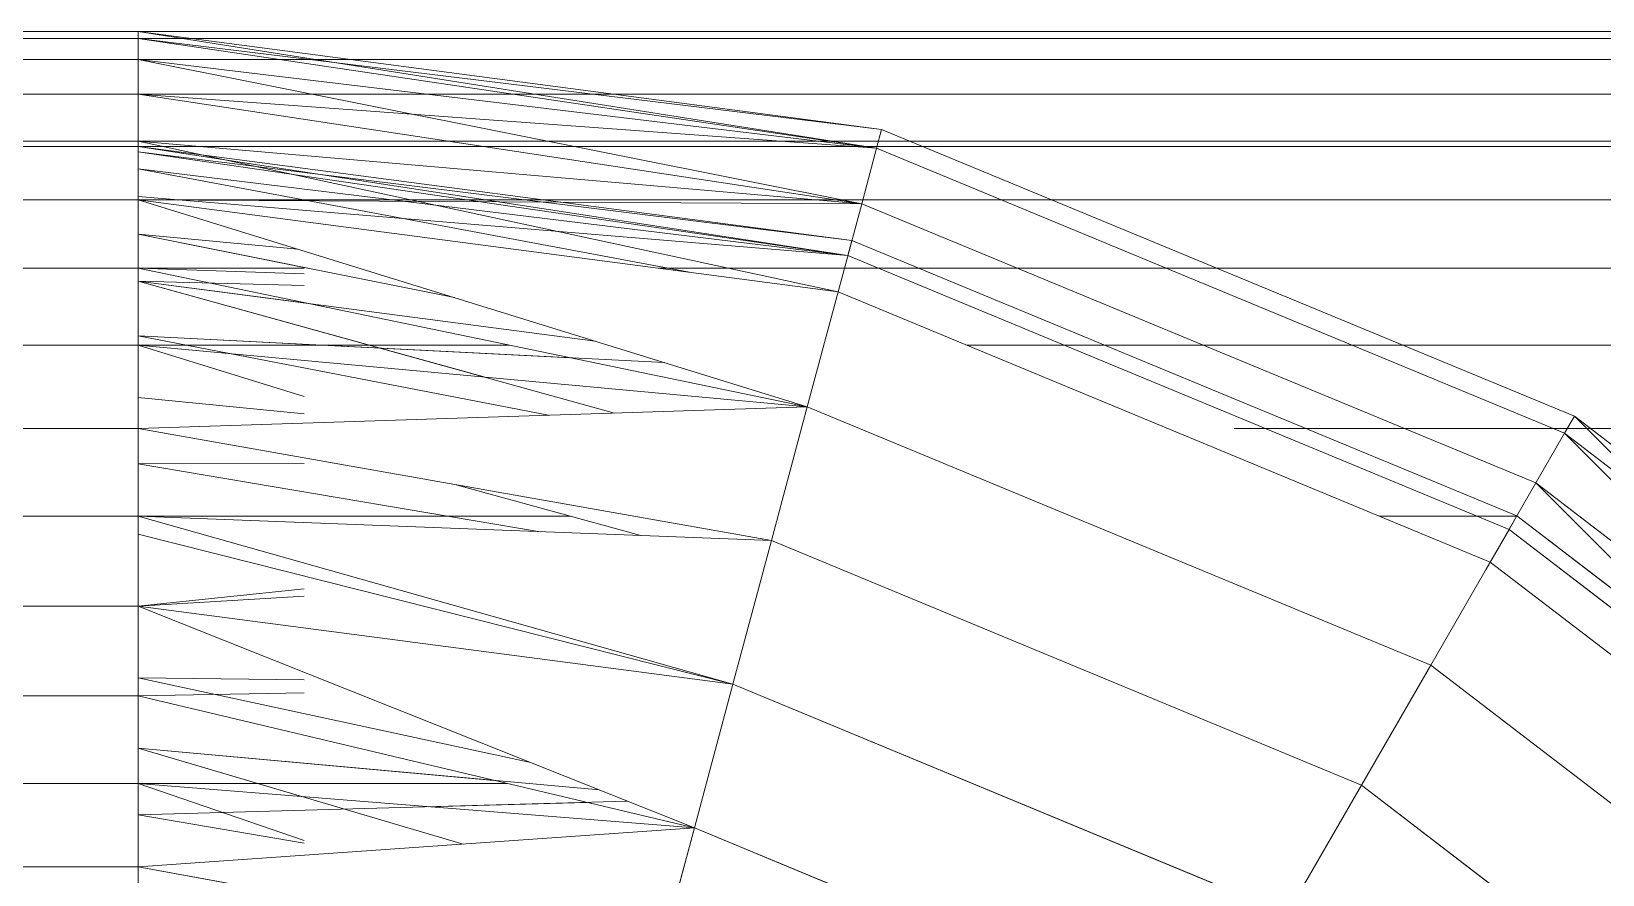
# Model space of a CAD drawing. Header units: centimetres. Extents: x -13689 to 3489, y -437 to 1921.
# Drawn here: x -2972.127 to -2970.759, y 190.566 to 191.3 of the extents above; entities that cross this region are included whole.
import ezdxf

# ---------------------------------------------------------------- set-up
doc = ezdxf.new("R2010")
doc.units = ezdxf.units.CM
doc.layers.add('M-EQPM', color=7, linetype='Continuous', lineweight=9)

# ---------------------------------------------------------------- blocks, each defined once
blk = doc.blocks.new('EQ-05-007 - EQ-05-007_dwg_Agrupar_308-1548997-Sección 3-2')
at = {"layer": 'M-EQPM', "color": 136, "true_color": 0x007f7f}
for p, q in [((-2104.9105, 191.3), (-2120.9105, 191.3)), ((-2104.9105, 191.2938), (-2120.9105, 191.2938)), ((-2104.2634, 191.2148), (-2104.9105, 191.3)), ((-2104.2679, 191.1984), (-2104.9105, 191.3)), ((-2104.9105, 191.3), (-2104.9105, 191.2938)), ((-2104.2679, 191.1984), (-2104.9105, 191.2938)), ((-2104.9105, 191.2755), (-2104.9105, 191.2938)), ((-2104.2634, 191.2148), (-2104.9105, 191.2938)), ((-2104.9105, 191.2938), (-2104.2679, 191.1984)), ((-2104.9105, 191.2755), (-2120.9105, 191.2755)), ((-2104.9105, 191.2455), (-2104.9105, 191.2755)), ((-2104.2679, 191.1984), (-2104.9105, 191.2755)), ((-2104.2679, 191.1984), (-2104.9105, 191.2755)), ((-2104.9105, 191.2755), (-2104.2808, 191.1501)), ((-2104.9105, 191.2455), (-2120.9105, 191.2455)), ((-2104.9105, 191.2045), (-2104.9105, 191.2455)), ((-2104.2808, 191.1501), (-2104.9105, 191.2455)), ((-2104.9105, 191.2455), (-2104.2679, 191.1984)), ((-2104.2808, 191.1501), (-2104.9105, 191.2455)), ((-2104.2679, 191.1984), (-2104.2634, 191.2148)), ((-2104.2634, 191.2148), (-2104.2679, 191.1984)), ((-2104.2634, 191.2148), (-2103.6605, 190.9651)), ((-2104.9105, 191.2045), (-2120.9105, 191.2045)), ((-2104.9105, 191.2), (-2120.9105, 191.2)), ((-2104.9105, 191.1536), (-2104.9105, 191.2045)), ((-2104.3014, 191.0734), (-2104.9105, 191.2045)), ((-2104.9105, 191.2045), (-2104.2808, 191.1501)), ((-2104.2808, 191.1501), (-2104.9105, 191.2045)), ((-2104.2893, 191.1182), (-2104.9105, 191.2)), ((-2104.2929, 191.1051), (-2104.9105, 191.2)), ((-2104.2929, 191.1051), (-2104.9105, 191.1951)), ((-2104.2893, 191.1182), (-2104.9105, 191.1951)), ((-2104.9105, 191.1951), (-2104.2929, 191.1051)), ((-2104.2808, 191.1501), (-2104.2679, 191.1984)), ((-2104.2679, 191.1984), (-2104.2808, 191.1501)), ((-2104.2679, 191.1984), (-2103.669, 190.9503)), ((-2104.2679, 191.1984), (-2103.669, 190.9503)), ((-2104.2929, 191.1051), (-2104.9105, 191.1804)), ((-2104.2929, 191.1051), (-2104.9105, 191.1804)), ((-2104.9105, 191.1804), (-2104.4307, 191.0904)), ((-2104.9105, 191.1804), (-2104.4307, 191.0904)), ((-2104.2929, 191.1051), (-2104.9105, 191.1804)), ((-2104.9105, 191.1564), (-2104.2929, 191.1051)), ((-2104.2929, 191.1051), (-2104.9105, 191.1564)), ((-2104.9105, 191.1536), (-2120.9105, 191.1536)), ((-2104.3282, 190.9733), (-2104.9105, 191.1536)), ((-2104.9105, 191.0939), (-2104.9105, 191.1536)), ((-2104.9105, 191.1536), (-2104.3014, 191.0734)), ((-2104.2808, 191.1501), (-2104.9105, 191.1536)), ((-2104.3014, 191.0734), (-2104.2808, 191.1501)), ((-2104.2808, 191.1501), (-2104.3014, 191.0734)), ((-2104.2808, 191.1501), (-2103.694, 190.9071)), ((-2104.2808, 191.1501), (-2103.694, 190.9071)), ((-2104.6353, 191.0684), (-2104.9105, 191.1236)), ((-2104.9105, 191.1236), (-2104.7715, 191.1105)), ((-2104.7715, 191.1105), (-2104.9105, 191.1236)), ((-2104.9105, 191.1236), (-2104.7715, 191.1105)), ((-2104.6353, 191.0684), (-2104.9105, 191.1236)), ((-2104.9105, 191.1236), (-2104.7715, 191.1105)), ((-2104.7715, 191.1105), (-2104.9105, 191.1236)), ((-2104.2929, 191.1051), (-2104.2893, 191.1182)), ((-2104.2893, 191.1182), (-2104.2929, 191.1051)), ((-2104.2893, 191.1182), (-2103.7105, 190.8785)), ((-2104.2929, 191.1051), (-2103.7173, 190.8667)), ((-2104.2929, 191.1051), (-2103.7173, 190.8667)), ((-2104.9105, 191.0939), (-2120.9105, 191.0939)), ((-2104.3282, 190.9733), (-2104.9105, 191.0939)), ((-2104.9105, 191.027), (-2104.9105, 191.0939)), ((-2104.7659, 191.089), (-2104.9105, 191.0939)), ((-2104.9105, 191.0939), (-2104.3282, 190.9733)), ((-2104.7659, 191.089), (-2104.9105, 191.0939)), ((-2104.9105, 191.0939), (-2104.7659, 191.089)), ((-2104.3282, 190.9733), (-2104.9105, 191.0939)), ((-2104.4958, 190.9679), (-2104.9105, 191.0828)), ((-2104.9105, 191.0828), (-2104.5128, 191.0305)), ((-2104.7659, 191.0789), (-2104.9105, 191.0828)), ((-2104.9105, 191.0828), (-2104.5128, 191.0305)), ((-2104.9105, 191.0828), (-2104.5128, 191.0305)), ((-2104.4958, 190.9679), (-2104.9105, 191.0828)), ((-2104.9105, 191.0828), (-2104.7659, 191.0789)), ((-2104.5128, 191.0305), (-2104.9105, 191.0828)), ((-2104.3282, 190.9733), (-2104.3014, 191.0734)), ((-2104.3014, 191.0734), (-2103.7337, 190.8382)), ((-2104.5533, 190.9661), (-2104.9105, 191.0351)), ((-2104.4525, 191.0118), (-2104.9105, 191.0351)), ((-2104.9105, 191.0351), (-2104.5533, 190.9661)), ((-2104.9105, 191.0351), (-2104.5533, 190.9661)), ((-2104.9105, 191.0351), (-2104.5533, 190.9661)), ((-2104.9105, 191.0351), (-2104.5533, 190.9661)), ((-2104.9105, 191.0351), (-2104.4525, 191.0118)), ((-2104.9105, 191.027), (-2120.9105, 191.027)), ((-2104.9105, 190.9545), (-2104.9105, 191.027)), ((-2104.3282, 190.9733), (-2104.9105, 191.027)), ((-2104.3282, 190.9733), (-2104.9105, 191.027)), ((-2104.9105, 191.027), (-2104.7659, 190.9823)), ((-2104.3282, 190.9733), (-2104.9105, 191.027)), ((-2104.7659, 190.9672), (-2104.9105, 190.9816)), ((-2104.7659, 190.9672), (-2104.9105, 190.9816)), ((-2104.7659, 190.9672), (-2104.9105, 190.9816)), ((-2104.7659, 190.9672), (-2104.9105, 190.9816)), ((-2104.7659, 190.9672), (-2104.9105, 190.9816)), ((-2104.7659, 190.9672), (-2104.9105, 190.9816)), ((-2104.9105, 190.9545), (-2104.3282, 190.9733)), ((-2104.3594, 190.8569), (-2104.3282, 190.9733)), ((-2104.3282, 190.9733), (-2103.7855, 190.7486)), ((-2104.3282, 190.9733), (-2103.7855, 190.7486)), ((-2104.3282, 190.9733), (-2103.7855, 190.7486)), ((-2103.669, 190.9503), (-2103.6605, 190.9651)), ((-2103.6605, 190.9651), (-2103.669, 190.9503)), ((-2103.6605, 190.9651), (-2103.1427, 190.5678)), ((-2104.9105, 190.9545), (-2120.9105, 190.9545)), ((-2104.9105, 190.8782), (-2104.9105, 190.9545)), ((-2104.3594, 190.8569), (-2104.9105, 190.9545)), ((-2103.694, 190.9071), (-2103.669, 190.9503)), ((-2103.669, 190.9503), (-2103.694, 190.9071)), ((-2103.669, 190.9503), (-2103.1548, 190.5557)), ((-2103.669, 190.9503), (-2103.1548, 190.5557)), ((-2104.9105, 190.9236), (-2104.7659, 190.924)), ((-2104.9105, 190.9236), (-2104.7659, 190.924)), ((-2104.5607, 190.8647), (-2104.9105, 190.9236)), ((-2104.5607, 190.8647), (-2104.9105, 190.9236)), ((-2104.5607, 190.8647), (-2104.9105, 190.9236)), ((-2104.9105, 190.9236), (-2104.5607, 190.8647)), ((-2104.5607, 190.8647), (-2104.9105, 190.9236)), ((-2104.6337, 190.9055), (-2104.473, 190.8613)), ((-2104.473, 190.8613), (-2104.6337, 190.9055)), ((-2104.6337, 190.9055), (-2104.473, 190.8613)), ((-2103.7337, 190.8382), (-2103.694, 190.9071)), ((-2103.694, 190.9071), (-2103.7337, 190.8382)), ((-2103.694, 190.9071), (-2103.1901, 190.5204)), ((-2103.694, 190.9071), (-2103.1901, 190.5204)), ((-2104.9105, 190.8782), (-2120.9105, 190.8782)), ((-2104.9105, 190.8), (-2104.9105, 190.8782)), ((-2104.3929, 190.7319), (-2104.9105, 190.8782)), ((-2104.9105, 190.8782), (-2104.3594, 190.8569)), ((-2104.9105, 190.8782), (-2104.3594, 190.8569)), ((-2103.7173, 190.8667), (-2103.7105, 190.8785)), ((-2103.7105, 190.8785), (-2103.7173, 190.8667)), ((-2103.7105, 190.8785), (-2103.2134, 190.4971)), ((-2104.3929, 190.7319), (-2104.9105, 190.8626)), ((-2104.9105, 190.8626), (-2104.3929, 190.7319)), ((-2104.9105, 190.8626), (-2104.3929, 190.7319)), ((-2104.3929, 190.7319), (-2104.3594, 190.8569)), ((-2104.3594, 190.8569), (-2104.3929, 190.7319)), ((-2104.3594, 190.8569), (-2103.8458, 190.6441)), ((-2103.7373, 190.8321), (-2103.7173, 190.8667)), ((-2103.7173, 190.8667), (-2103.7373, 190.8321)), ((-2103.7173, 190.8667), (-2103.2231, 190.4874)), ((-2103.7173, 190.8667), (-2103.2231, 190.4874)), ((-2103.7855, 190.7486), (-2103.7337, 190.8382)), ((-2103.7337, 190.8382), (-2103.2463, 190.4642)), ((-2104.7659, 190.8149), (-2104.9105, 190.8)), ((-2104.9105, 190.8), (-2104.7659, 190.8149)), ((-2104.7659, 190.8149), (-2104.9105, 190.8)), ((-2104.9105, 190.8), (-2120.9105, 190.8)), ((-2104.7659, 190.8085), (-2104.9105, 190.8)), ((-2104.9105, 190.8), (-2104.7659, 190.8085)), ((-2104.7659, 190.8085), (-2104.9105, 190.8)), ((-2104.4264, 190.6069), (-2104.9105, 190.8)), ((-2104.9105, 190.7218), (-2104.9105, 190.8)), ((-2104.9105, 190.8), (-2104.3929, 190.7319)), ((-2103.8458, 190.6441), (-2103.7855, 190.7486)), ((-2103.7855, 190.7486), (-2103.3195, 190.391)), ((-2104.5702, 190.6642), (-2104.9105, 190.7374)), ((-2104.7659, 190.7359), (-2104.9105, 190.7374)), ((-2104.9105, 190.7374), (-2104.5702, 190.6642)), ((-2104.5702, 190.6642), (-2104.9105, 190.7374)), ((-2104.5702, 190.6642), (-2104.9105, 190.7374)), ((-2104.9105, 190.7374), (-2104.5702, 190.6642)), ((-2104.9105, 190.7374), (-2104.7659, 190.7359)), ((-2104.4264, 190.6069), (-2104.3929, 190.7319)), ((-2104.3929, 190.7319), (-2103.9105, 190.5321)), ((-2104.9105, 190.7218), (-2120.9105, 190.7218)), ((-2104.7659, 190.7246), (-2104.9105, 190.7218)), ((-2104.4264, 190.6069), (-2104.9105, 190.7218)), ((-2104.9105, 190.6455), (-2104.9105, 190.7218)), ((-2104.9105, 190.7218), (-2104.4264, 190.6069)), ((-2104.4264, 190.6069), (-2104.9105, 190.7218)), ((-2104.9105, 190.7218), (-2104.4264, 190.6069)), ((-2104.5094, 190.64), (-2104.9105, 190.6764)), ((-2104.5094, 190.64), (-2104.9105, 190.6764)), ((-2104.9105, 190.6764), (-2104.6277, 190.5928)), ((-2104.9105, 190.6764), (-2104.5094, 190.64)), ((-2104.9105, 190.6764), (-2104.5094, 190.64)), ((-2104.5094, 190.64), (-2104.9105, 190.6764)), ((-2104.6277, 190.5928), (-2104.9105, 190.6764)), ((-2104.9105, 190.6455), (-2120.9105, 190.6455)), ((-2104.9105, 190.573), (-2104.9105, 190.6455)), ((-2104.4264, 190.6069), (-2104.9105, 190.6455)), ((-2104.4264, 190.6069), (-2104.9105, 190.6455)), ((-2104.9105, 190.6455), (-2104.7659, 190.596)), ((-2104.4264, 190.6069), (-2104.9105, 190.6455)), ((-2104.4264, 190.6069), (-2104.9105, 190.6455)), ((-2103.9105, 190.5321), (-2103.8458, 190.6441)), ((-2103.8458, 190.6441), (-2103.4048, 190.3057)), ((-2104.9105, 190.6184), (-2104.4846, 190.6301)), ((-2104.4846, 190.6301), (-2104.9105, 190.6184)), ((-2104.7659, 190.5937), (-2104.9105, 190.6184)), ((-2104.7659, 190.5937), (-2104.9105, 190.6184)), ((-2104.7659, 190.5937), (-2104.9105, 190.6184)), ((-2104.7659, 190.5937), (-2104.9105, 190.6184)), ((-2104.9105, 190.6184), (-2104.7659, 190.5937)), ((-2104.9105, 190.573), (-2104.4264, 190.6069)), ((-2104.4576, 190.4904), (-2104.4264, 190.6069)), ((-2104.4264, 190.6069), (-2103.9752, 190.42)), ((-2104.9105, 190.573), (-2120.9105, 190.573)), ((-2104.9105, 190.5061), (-2104.9105, 190.573)), ((-2104.4576, 190.4904), (-2104.9105, 190.573))]:
    blk.add_line(p, q, dxfattribs=at)
at = {"layer": 'M-EQPM', "color": 136, "true_color": 0x007f7f, "flags": 128}
for points in [[(-2102.7372, 189.3823), (-2102.9619, 189.925), (-2102.8723, 189.9768), (-2103.2463, 190.4642), (-2103.1901, 190.5204), (-2103.694, 190.9071), (-2103.669, 190.9503), (-2104.2679, 191.1984), (-2104.9105, 191.2938), (-2104.9105, 191.2755), (-2120.9105, 191.2755), (-2121.5531, 191.1984), (-2122.152, 190.9503), (-2122.1605, 190.9651), (-2122.6783, 190.5678), (-2122.6662, 190.5557), (-2123.0608, 190.0415), (-2123.0175, 190.0165), (-2123.2606, 189.4297), (-2123.1839, 189.4091)], [(-2120.9105, 191.3), (-2104.9105, 191.3), (-2104.9105, 191.2938), (-2104.9105, 191.3), (-2104.2679, 191.1984), (-2104.9105, 191.3), (-2104.2634, 191.2148), (-2104.2679, 191.1984), (-2104.9105, 191.2938), (-2120.9105, 191.2938)], [(-2104.9105, 191.3), (-2120.9105, 191.3), (-2121.5575, 191.2148), (-2120.9105, 191.2938), (-2121.5575, 191.2148), (-2121.5531, 191.1984), (-2120.9105, 191.2938), (-2120.9105, 191.2755)], [(-2103.3195, 190.391), (-2103.7855, 190.7486), (-2103.7337, 190.8382), (-2104.3014, 191.0734), (-2104.2808, 191.1501), (-2104.9105, 191.2455), (-2104.2679, 191.1984), (-2104.9105, 191.2755), (-2104.9105, 191.2455), (-2120.9105, 191.2455), (-2120.9105, 191.2045), (-2121.5402, 191.1501), (-2121.5196, 191.0734), (-2120.9105, 191.1536), (-2121.5402, 191.1501), (-2120.9105, 191.1536), (-2120.9105, 191.2045), (-2121.5402, 191.1501), (-2120.9105, 191.2455), (-2120.9105, 191.2755), (-2104.9105, 191.2755), (-2104.9105, 191.2938), (-2120.9105, 191.2938), (-2120.9105, 191.3)], [(-2104.9105, 191.2938), (-2104.2679, 191.1984), (-2104.2634, 191.2148), (-2104.9105, 191.2938), (-2104.2634, 191.2148), (-2104.9105, 191.3)], [(-2104.9105, 191.2938), (-2104.2679, 191.1984), (-2104.9105, 191.2755)], [(-2120.9105, 191.2045), (-2120.9105, 191.2455), (-2104.9105, 191.2455), (-2104.9105, 191.2755), (-2104.2679, 191.1984), (-2104.2808, 191.1501), (-2103.694, 190.9071), (-2103.7337, 190.8382), (-2103.2463, 190.4642), (-2103.3195, 190.391)], [(-2104.9105, 191.2755), (-2104.2679, 191.1984), (-2104.2634, 191.2148), (-2103.6605, 190.9651), (-2103.669, 190.9503), (-2103.1548, 190.5557), (-2103.1901, 190.5204), (-2102.8034, 190.0165), (-2102.8723, 189.9768), (-2102.6371, 189.4091), (-2102.5604, 189.4297), (-2102.8034, 190.0165), (-2102.7602, 190.0415), (-2103.1548, 190.5557), (-2103.1427, 190.5678), (-2103.6605, 190.9651), (-2103.669, 190.9503), (-2104.2679, 191.1984), (-2104.2808, 191.1501), (-2104.9105, 191.2755), (-2104.2808, 191.1501), (-2104.9105, 191.2455)], [(-2120.9105, 191.2045), (-2104.9105, 191.2045), (-2104.9105, 191.2455), (-2104.2808, 191.1501), (-2104.9105, 191.2045), (-2104.9105, 191.2455), (-2104.2679, 191.1984), (-2104.2808, 191.1501), (-2103.694, 190.9071), (-2103.7337, 190.8382), (-2103.2463, 190.4642), (-2103.3195, 190.391)], [(-2104.9105, 191.2455), (-2104.2808, 191.1501), (-2104.2679, 191.1984), (-2103.669, 190.9503), (-2103.6605, 190.9651), (-2103.1427, 190.5678), (-2103.1548, 190.5557), (-2102.7602, 190.0415), (-2102.8034, 190.0165), (-2102.5604, 189.4297), (-2102.5121, 189.4426), (-2102.7602, 190.0415), (-2102.7454, 190.05), (-2103.1427, 190.5678), (-2103.1548, 190.5557), (-2103.669, 190.9503), (-2103.694, 190.9071), (-2104.2808, 191.1501), (-2104.9105, 191.2045)], [(-2104.2634, 191.2148), (-2104.2679, 191.1984), (-2103.669, 190.9503), (-2103.694, 190.9071), (-2103.1901, 190.5204), (-2103.2463, 190.4642), (-2102.8723, 189.9768), (-2102.9619, 189.925), (-2102.7372, 189.3823)], [(-2102.8536, 189.3511), (-2102.7372, 189.3823), (-2102.6371, 189.4091), (-2102.8723, 189.9768), (-2102.8034, 190.0165), (-2103.1901, 190.5204), (-2103.1548, 190.5557), (-2103.669, 190.9503), (-2103.6605, 190.9651), (-2104.2634, 191.2148)], [(-2121.4928, 190.9733), (-2120.9105, 191.0939), (-2120.9105, 191.1536), (-2104.9105, 191.1536), (-2104.9105, 191.2045), (-2104.9105, 191.1536), (-2120.9105, 191.1536), (-2121.5196, 191.0734), (-2120.9105, 191.0939), (-2121.5196, 191.0734), (-2121.4928, 190.9733)], [(-2103.3195, 190.391), (-2103.7855, 190.7486), (-2103.7337, 190.8382), (-2104.3014, 191.0734), (-2104.9105, 191.2045), (-2104.3014, 191.0734), (-2104.2808, 191.1501), (-2104.9105, 191.2045), (-2120.9105, 191.2045), (-2120.9105, 191.1536), (-2120.9105, 191.0939)], [(-2104.3014, 191.0734), (-2104.2808, 191.1501), (-2104.9105, 191.2045)], [(-2102.5923, 189.4212), (-2102.832, 190), (-2102.8438, 189.9932), (-2103.2231, 190.4874), (-2103.2134, 190.4971), (-2103.7105, 190.8785), (-2103.7173, 190.8667), (-2104.2929, 191.1051), (-2104.9105, 191.1951), (-2104.2893, 191.1182), (-2104.9105, 191.2)], [(-2104.9105, 191.2), (-2104.2929, 191.1051), (-2104.2893, 191.1182), (-2104.9105, 191.2), (-2104.2929, 191.1051), (-2104.9105, 191.1951)], [(-2104.9105, 191.1951), (-2104.2893, 191.1182), (-2104.2929, 191.1051), (-2104.2893, 191.1182), (-2103.7105, 190.8785), (-2103.7173, 190.8667), (-2103.2231, 190.4874), (-2103.2134, 190.4971), (-2102.832, 190), (-2102.8438, 189.9932), (-2102.6054, 189.4176), (-2102.5923, 189.4212)], [(-2104.9105, 191.1804), (-2104.2929, 191.1051), (-2103.7173, 190.8667), (-2103.7105, 190.8785), (-2103.2134, 190.4971), (-2103.2231, 190.4874), (-2102.8438, 189.9932), (-2102.832, 190), (-2102.5923, 189.4212), (-2102.6054, 189.4176), (-2102.8438, 189.9932), (-2102.832, 190), (-2103.2134, 190.4971), (-2103.2231, 190.4874), (-2103.7173, 190.8667), (-2103.7105, 190.8785), (-2104.2893, 191.1182), (-2104.2929, 191.1051), (-2104.9105, 191.1951)], [(-2104.9105, 191.1951), (-2104.2929, 191.1051), (-2104.9105, 191.1804), (-2104.4307, 191.0904)], [(-2104.9105, 191.1804), (-2104.2929, 191.1051), (-2104.9105, 191.1564)], [(-2120.9105, 191.0939), (-2104.9105, 191.0939), (-2104.3282, 190.9733), (-2104.3014, 191.0734), (-2104.9105, 191.1536), (-2104.3282, 190.9733), (-2104.9105, 191.1536), (-2104.9105, 191.0939)], [(-2104.9105, 191.0939), (-2104.9105, 191.1536), (-2104.3014, 191.0734), (-2104.3282, 190.9733)], [(-2104.3014, 191.0734), (-2104.2808, 191.1501), (-2103.694, 190.9071), (-2103.669, 190.9503), (-2103.1548, 190.5557), (-2103.1427, 190.5678), (-2102.7454, 190.05), (-2102.7602, 190.0415), (-2102.5121, 189.4426), (-2102.435, 188.8), (-2102.435, 186.8)], [(-2104.6353, 191.0684), (-2104.9105, 191.1236), (-2104.7715, 191.1105)], [(-2103.7373, 190.8321), (-2103.7173, 190.8667), (-2104.2929, 191.1051)], [(-2103.7373, 190.8321), (-2103.7173, 190.8667), (-2104.2929, 191.1051)], [(-2121.4928, 190.9733), (-2120.9105, 190.9545), (-2120.9105, 191.027), (-2120.9105, 191.0939), (-2104.9105, 191.0939), (-2104.3282, 190.9733)], [(-2121.4281, 190.7319), (-2121.4616, 190.8569), (-2120.9105, 190.8782), (-2120.9105, 190.9545), (-2120.9105, 191.027), (-2104.9105, 191.027), (-2104.9105, 191.0939), (-2104.9105, 191.027), (-2120.9105, 191.027), (-2121.4928, 190.9733)], [(-2104.9105, 191.027), (-2104.3282, 190.9733), (-2104.9105, 191.0939)], [(-2104.4958, 190.9679), (-2104.9105, 191.0828), (-2104.5128, 191.0305)], [(-2104.7659, 191.0789), (-2104.9105, 191.0828), (-2104.5128, 191.0305)], [(-2104.4525, 191.0118), (-2104.9105, 191.0351), (-2104.5533, 190.9661)], [(-2104.3594, 190.8569), (-2104.3282, 190.9733), (-2104.9105, 191.027), (-2104.9105, 190.9545), (-2120.9105, 190.9545), (-2121.4616, 190.8569), (-2120.9105, 190.8782), (-2120.9105, 190.8), (-2121.4616, 190.8569), (-2120.9105, 190.8), (-2121.4281, 190.7319)], [(-2104.3594, 190.8569), (-2104.3282, 190.9733), (-2104.9105, 190.9545), (-2104.9105, 190.8782)], [(-2104.5607, 190.8647), (-2104.9105, 190.9236), (-2104.7659, 190.924)], [(-2102.465, 188.8), (-2102.5604, 189.4297), (-2102.5121, 189.4426), (-2102.4957, 189.447), (-2102.7454, 190.05), (-2102.7602, 190.0415), (-2103.1548, 190.5557), (-2103.1901, 190.5204), (-2103.694, 190.9071), (-2103.7337, 190.8382)], [(-2103.2463, 190.4642), (-2103.1901, 190.5204), (-2102.8034, 190.0165), (-2102.7602, 190.0415), (-2102.5121, 189.4426), (-2102.4957, 189.447), (-2102.7454, 190.05), (-2102.7602, 190.0415), (-2103.1548, 190.5557), (-2103.1901, 190.5204), (-2103.694, 190.9071), (-2103.7337, 190.8382)], [(-2104.4264, 190.6069), (-2104.9105, 190.6455), (-2104.9105, 190.573), (-2120.9105, 190.573)], [(-2120.9105, 190.6455), (-2104.9105, 190.6455), (-2104.9105, 190.7218), (-2120.9105, 190.7218)], [(-2120.9105, 190.8782), (-2104.9105, 190.8782), (-2104.3594, 190.8569), (-2104.3929, 190.7319)], [(-2103.9105, 190.5321), (-2103.8458, 190.6441), (-2104.3594, 190.8569)], [(-2103.9105, 190.5321), (-2103.8458, 190.6441), (-2104.3594, 190.8569)], [(-2103.7373, 190.8321), (-2103.7173, 190.8667), (-2103.2231, 190.4874), (-2103.2513, 190.4592)], [(-2103.7373, 190.8321), (-2103.7173, 190.8667), (-2103.2231, 190.4874), (-2103.2513, 190.4592)], [(-2103.7855, 190.7486), (-2103.8458, 190.6441), (-2103.4048, 190.3057), (-2103.4963, 190.2142)], [(-2103.7855, 190.7486), (-2103.8458, 190.6441), (-2103.4048, 190.3057), (-2103.4963, 190.2142)], [(-2104.3929, 190.7319), (-2104.4264, 190.6069), (-2104.9105, 190.7218), (-2104.9105, 190.6455), (-2120.9105, 190.6455), (-2120.9105, 190.573), (-2121.3946, 190.6069), (-2120.9105, 190.573), (-2121.3634, 190.4904), (-2121.3946, 190.6069), (-2121.4281, 190.7319)], [(-2104.7659, 190.7359), (-2104.9105, 190.7374), (-2104.5702, 190.6642)], [(-2103.4846, 189.6232), (-2103.7463, 189.9642), (-2103.6731, 190.0374), (-2104.0355, 190.3155), (-2103.9752, 190.42), (-2104.4264, 190.6069), (-2104.3929, 190.7319), (-2103.9105, 190.5321), (-2103.9752, 190.42), (-2103.5878, 190.1227), (-2103.6731, 190.0374), (-2103.395, 189.675)], [(-2104.3929, 190.7319), (-2103.9105, 190.5321), (-2103.9752, 190.42), (-2103.5878, 190.1227), (-2103.6731, 190.0374), (-2103.395, 189.675), (-2103.4846, 189.6232), (-2103.3202, 189.2261), (-2103.3969, 189.2056), (-2103.386, 188.8), (-2103.356, 188.8), (-2103.356, 186.8)], [(-2120.9105, 190.573), (-2104.9105, 190.573), (-2104.9105, 190.6455), (-2104.4264, 190.6069), (-2104.4576, 190.4904), (-2104.0355, 190.3155), (-2104.0873, 190.2259), (-2103.7463, 189.9642), (-2103.8025, 189.908), (-2103.5534, 189.5835), (-2103.5967, 189.5585), (-2103.4452, 189.1926), (-2103.3969, 189.2056), (-2103.5534, 189.5835), (-2103.4846, 189.6232), (-2103.7463, 189.9642), (-2103.6731, 190.0374), (-2104.0355, 190.3155), (-2103.9752, 190.42), (-2104.4264, 190.6069), (-2104.9105, 190.7218), (-2120.9105, 190.7218)], [(-2104.5094, 190.64), (-2104.9105, 190.6764), (-2104.6277, 190.5928)], [(-2104.4846, 190.6301), (-2104.9105, 190.6184), (-2104.7659, 190.5937)], [(-2104.9105, 190.5061), (-2104.9105, 190.573), (-2104.4576, 190.4904)], [(-2103.5534, 189.5835), (-2103.8025, 189.908), (-2103.7463, 189.9642), (-2104.0873, 190.2259), (-2104.0355, 190.3155), (-2104.4576, 190.4904), (-2104.4264, 190.6069)], [(-2120.9105, 190.3955), (-2120.9105, 190.4464), (-2104.9105, 190.4464), (-2104.9105, 190.5061), (-2104.4576, 190.4904), (-2104.9105, 190.573), (-2104.9105, 190.5061), (-2120.9105, 190.5061), (-2120.9105, 190.4464), (-2121.3366, 190.3903), (-2120.9105, 190.3955), (-2121.3366, 190.3903), (-2121.7337, 190.2259), (-2121.7855, 190.3155), (-2122.1479, 190.0374), (-2122.2332, 190.1227), (-2122.5305, 189.7353), (-2122.6425, 189.8), (-2122.8423, 189.3176), (-2122.9673, 189.3511)]]:
    blk.add_lwpolyline(points, dxfattribs=at)
for points in [[(-2104.9105, 191.1536), (-2104.2808, 191.1501)], [(-2104.3594, 190.8569), (-2104.9105, 190.9545), (-2104.9105, 190.8782), (-2120.9105, 190.8782), (-2120.9105, 190.9545), (-2104.9105, 190.9545), (-2104.9105, 191.027), (-2104.3282, 190.9733), (-2104.9105, 190.9545)], [(-2104.7659, 190.9823), (-2104.9105, 191.027)], [(-2104.3929, 190.7319), (-2104.9105, 190.8), (-2104.9105, 190.8782), (-2104.9105, 190.8), (-2120.9105, 190.8), (-2104.9105, 190.8), (-2104.9105, 190.7218), (-2104.9105, 190.8), (-2104.4264, 190.6069), (-2104.9105, 190.8)], [(-2104.3929, 190.7319), (-2104.9105, 190.8782)], [(-2104.7659, 190.7246), (-2104.9105, 190.7218)], [(-2104.7659, 190.596), (-2104.9105, 190.6455)], [(-2104.4264, 190.6069), (-2104.9105, 190.573)]]:
    blk.add_lwpolyline(points, close=True, dxfattribs=at)
blk = doc.blocks.new('EQ-05-007 - EQ-05-007_dwg_Agrupar_316-1548998-Sección 3-2')
at = {"layer": 'M-EQPM', "color": 136, "true_color": 0x007f7f}
for p, q in [((-2104.2634, 191.2148), (-2104.9105, 191.3)), ((-2104.2679, 191.1984), (-2104.9105, 191.3)), ((-2104.2679, 191.1984), (-2104.9105, 191.2938)), ((-2104.2634, 191.2148), (-2104.9105, 191.2938)), ((-2104.9105, 191.2938), (-2104.2679, 191.1984)), ((-2104.2679, 191.1984), (-2104.9105, 191.2755)), ((-2104.2679, 191.1984), (-2104.9105, 191.2755)), ((-2104.9105, 191.2755), (-2104.2808, 191.1501)), ((-2104.2808, 191.1501), (-2104.9105, 191.2455)), ((-2104.9105, 191.2455), (-2104.2679, 191.1984)), ((-2104.2808, 191.1501), (-2104.9105, 191.2455)), ((-2104.2679, 191.1984), (-2104.2634, 191.2148)), ((-2104.2634, 191.2148), (-2104.2679, 191.1984)), ((-2104.2634, 191.2148), (-2103.6605, 190.9651)), ((-2104.3014, 191.0734), (-2104.9105, 191.2045)), ((-2104.9105, 191.2045), (-2104.2808, 191.1501)), ((-2104.2808, 191.1501), (-2104.9105, 191.2045)), ((-2104.2893, 191.1182), (-2104.9105, 191.2)), ((-2104.2929, 191.1051), (-2104.9105, 191.2)), ((-2104.2929, 191.1051), (-2104.9105, 191.1951)), ((-2104.2893, 191.1182), (-2104.9105, 191.1951)), ((-2104.9105, 191.1951), (-2104.2929, 191.1051)), ((-2104.2808, 191.1501), (-2104.2679, 191.1984)), ((-2104.2679, 191.1984), (-2104.2808, 191.1501)), ((-2104.2679, 191.1984), (-2103.669, 190.9503)), ((-2104.2679, 191.1984), (-2103.669, 190.9503)), ((-2104.2929, 191.1051), (-2104.9105, 191.1804)), ((-2104.2929, 191.1051), (-2104.9105, 191.1804)), ((-2104.9105, 191.1804), (-2104.4307, 191.0904)), ((-2104.9105, 191.1804), (-2104.4307, 191.0904)), ((-2104.2929, 191.1051), (-2104.9105, 191.1804)), ((-2104.9105, 191.1564), (-2104.2929, 191.1051)), ((-2104.2929, 191.1051), (-2104.9105, 191.1564)), ((-2104.2808, 191.1501), (-2104.9105, 191.1536)), ((-2104.3014, 191.0734), (-2104.2808, 191.1501)), ((-2104.2808, 191.1501), (-2104.3014, 191.0734)), ((-2104.2808, 191.1501), (-2103.694, 190.9071)), ((-2104.2808, 191.1501), (-2103.694, 190.9071)), ((-2104.7659, 191.0946), (-2104.9105, 191.1236)), ((-2104.9105, 191.1236), (-2104.7715, 191.1105)), ((-2104.7715, 191.1105), (-2104.9105, 191.1236)), ((-2104.9105, 191.1236), (-2104.7715, 191.1105)), ((-2104.7659, 191.0946), (-2104.9105, 191.1236)), ((-2104.9105, 191.1236), (-2104.7715, 191.1105)), ((-2104.7715, 191.1105), (-2104.9105, 191.1236)), ((-2104.2929, 191.1051), (-2104.2893, 191.1182)), ((-2104.2893, 191.1182), (-2104.2929, 191.1051)), ((-2104.2893, 191.1182), (-2103.7105, 190.8785)), ((-2104.2929, 191.1051), (-2103.7173, 190.8667)), ((-2104.2929, 191.1051), (-2103.7173, 190.8667)), ((-2103.7173, 190.8667), (-2104.2929, 191.1051)), ((-2103.7173, 190.8667), (-2104.2929, 191.1051)), ((-2104.6086, 190.9992), (-2104.9105, 191.0828)), ((-2104.9105, 191.0828), (-2104.7659, 191.0638)), ((-2104.9105, 191.0828), (-2104.7659, 191.0638)), ((-2104.9105, 191.0828), (-2104.7659, 191.0638)), ((-2104.6086, 190.9992), (-2104.9105, 191.0828)), ((-2104.9105, 191.0828), (-2104.7659, 191.0638)), ((-2104.7659, 191.0638), (-2104.9105, 191.0828)), ((-2104.5341, 191.016), (-2104.9105, 191.0351)), ((-2104.5341, 191.016), (-2104.9105, 191.0351)), ((-2104.9105, 191.0351), (-2104.5341, 191.016)), ((-2103.669, 190.9503), (-2103.6605, 190.9651)), ((-2103.6605, 190.9651), (-2103.669, 190.9503)), ((-2103.6605, 190.9651), (-2102.7454, 190.05)), ((-2103.694, 190.9071), (-2103.669, 190.9503)), ((-2103.669, 190.9503), (-2102.7602, 190.0415)), ((-2104.9105, 190.9236), (-2104.7659, 190.924)), ((-2104.9105, 190.9236), (-2104.7659, 190.924)), ((-2104.5607, 190.8647), (-2104.9105, 190.9236)), ((-2104.5607, 190.8647), (-2104.9105, 190.9236)), ((-2104.5607, 190.8647), (-2104.9105, 190.9236)), ((-2104.9105, 190.9236), (-2104.5607, 190.8647)), ((-2104.5607, 190.8647), (-2104.9105, 190.9236)), ((-2103.7337, 190.8382), (-2103.694, 190.9071)), ((-2103.7337, 190.8382), (-2103.694, 190.9071)), ((-2103.694, 190.9071), (-2103.7337, 190.8382)), ((-2103.694, 190.9071), (-2102.8034, 190.0165)), ((-2103.7105, 190.8785), (-2103.2134, 190.4971)), ((-2104.7659, 190.7359), (-2104.9105, 190.7374)), ((-2104.9105, 190.7374), (-2104.7659, 190.7359)), ((-2104.7659, 190.7359), (-2104.9105, 190.7374)), ((-2104.601, 190.6483), (-2104.9105, 190.6764)), ((-2104.601, 190.6483), (-2104.9105, 190.6764)), ((-2104.9105, 190.6764), (-2104.7673, 190.6341)), ((-2104.9105, 190.6764), (-2104.601, 190.6483)), ((-2104.9105, 190.6764), (-2104.601, 190.6483)), ((-2104.601, 190.6483), (-2104.9105, 190.6764)), ((-2104.7673, 190.6341), (-2104.9105, 190.6764)), ((-2104.6578, 190.6253), (-2104.5201, 190.6291)), ((-2104.5201, 190.6291), (-2104.6578, 190.6253)), ((-2104.5201, 190.6291), (-2104.6578, 190.6253)), ((-2104.7659, 190.5937), (-2104.9105, 190.6184)), ((-2104.7659, 190.5937), (-2104.9105, 190.6184)), ((-2104.7659, 190.5937), (-2104.9105, 190.6184)), ((-2104.9105, 190.6184), (-2104.7659, 190.5937)), ((-2104.7659, 190.5937), (-2104.9105, 190.6184)), ((-2104.9105, 190.6184), (-2104.7659, 190.5937))]:
    blk.add_line(p, q, dxfattribs=at)
at = {"layer": 'M-EQPM', "color": 136, "true_color": 0x007f7f, "flags": 128}
for points in [[(-2104.9105, 191.2938), (-2104.2679, 191.1984), (-2104.2634, 191.2148), (-2104.9105, 191.2938), (-2104.2634, 191.2148), (-2104.9105, 191.3)], [(-2104.9105, 191.3), (-2104.2679, 191.1984), (-2104.9105, 191.3), (-2104.2634, 191.2148), (-2104.2679, 191.1984), (-2104.9105, 191.2938)], [(-2104.9105, 191.2938), (-2104.2679, 191.1984), (-2104.9105, 191.2755)], [(-2104.9105, 191.2938), (-2104.2679, 191.1984), (-2103.669, 190.9503), (-2103.694, 190.9071), (-2102.8034, 190.0165), (-2102.8723, 189.9768)], [(-2103.694, 190.9071), (-2104.2808, 191.1501), (-2104.2679, 191.1984), (-2104.9105, 191.2755)], [(-2104.3014, 191.0734), (-2104.2808, 191.1501), (-2104.9105, 191.2455), (-2104.2679, 191.1984), (-2104.9105, 191.2755)], [(-2104.9105, 191.2755), (-2104.2679, 191.1984), (-2104.2634, 191.2148), (-2103.6605, 190.9651), (-2103.669, 190.9503), (-2102.7602, 190.0415), (-2102.8034, 190.0165)], [(-2102.8034, 190.0165), (-2102.5604, 189.4297), (-2102.5121, 189.4426), (-2102.7602, 190.0415), (-2102.7454, 190.05), (-2103.6605, 190.9651), (-2103.669, 190.9503), (-2104.2679, 191.1984), (-2104.2808, 191.1501), (-2104.9105, 191.2755), (-2104.2808, 191.1501), (-2104.9105, 191.2455)], [(-2104.9105, 191.2455), (-2104.2808, 191.1501), (-2104.9105, 191.2045)], [(-2104.9105, 191.2455), (-2104.2679, 191.1984), (-2104.2808, 191.1501), (-2103.694, 190.9071)], [(-2104.9105, 191.2455), (-2104.2808, 191.1501), (-2104.2679, 191.1984), (-2103.669, 190.9503), (-2103.6605, 190.9651), (-2102.7454, 190.05), (-2102.7602, 190.0415), (-2102.5121, 189.4426), (-2102.435, 188.8)], [(-2102.8723, 189.9768), (-2102.8034, 190.0165), (-2103.694, 190.9071), (-2103.669, 190.9503), (-2104.2679, 191.1984), (-2104.2634, 191.2148)], [(-2104.2634, 191.2148), (-2103.6605, 190.9651), (-2103.669, 190.9503), (-2102.7602, 190.0415), (-2102.8034, 190.0165)], [(-2104.3014, 191.0734), (-2104.9105, 191.2045), (-2104.3014, 191.0734), (-2104.2808, 191.1501), (-2104.9105, 191.2045)], [(-2104.3014, 191.0734), (-2104.2808, 191.1501), (-2104.9105, 191.2045)], [(-2103.694, 190.9071), (-2104.2808, 191.1501), (-2104.9105, 191.2045)], [(-2103.7173, 190.8667), (-2104.2929, 191.1051), (-2104.9105, 191.1951), (-2104.2893, 191.1182), (-2104.9105, 191.2)], [(-2104.9105, 191.2), (-2104.2929, 191.1051), (-2104.2893, 191.1182), (-2104.9105, 191.2), (-2104.2929, 191.1051), (-2104.9105, 191.1951)], [(-2104.9105, 191.1951), (-2104.2893, 191.1182), (-2104.2929, 191.1051), (-2104.2893, 191.1182), (-2103.7105, 190.8785)], [(-2103.7105, 190.8785), (-2104.2893, 191.1182), (-2104.2929, 191.1051), (-2104.9105, 191.1951)], [(-2104.9105, 191.1951), (-2104.2929, 191.1051), (-2104.9105, 191.1804), (-2104.4307, 191.0904)], [(-2104.9105, 191.1804), (-2104.2929, 191.1051), (-2103.7173, 190.8667)], [(-2104.9105, 191.1804), (-2104.2929, 191.1051), (-2104.9105, 191.1564)], [(-2104.3014, 191.0734), (-2104.2808, 191.1501), (-2103.694, 190.9071)], [(-2104.7659, 191.0946), (-2104.9105, 191.1236), (-2104.7715, 191.1105)], [(-2104.6086, 190.9992), (-2104.9105, 191.0828), (-2104.7659, 191.0638)], [(-2104.5607, 190.8647), (-2104.9105, 190.9236), (-2104.7659, 190.924)], [(-2104.601, 190.6483), (-2104.9105, 190.6764), (-2104.7673, 190.6341)]]:
    blk.add_lwpolyline(points, dxfattribs=at)
blk.add_lwpolyline([(-2104.9105, 191.1536), (-2104.2808, 191.1501)], close=True, dxfattribs=at)
blk = doc.blocks.new('EQ-05-007 - EQ-05-007_dwg_011_ENZUNCHADOR_dwg-1549000-Sección 3-2')
for name in ['EQ-05-007 - EQ-05-007_dwg_Agrupar_308-1548997-Sección 3-2', 'EQ-05-007 - EQ-05-007_dwg_Agrupar_316-1548998-Sección 3-2']:
    blk.add_blockref(name, (0, 0))
blk = doc.blocks.new('EQ-05-007 - EQ-05-007_dwg-1548992-Sección 3-2')
blk.add_blockref('EQ-05-007 - EQ-05-007_dwg_011_ENZUNCHADOR_dwg-1549000-Sección 3-2', (0, 0))
blk = doc.blocks.new('EQ-05-007 - EQ-05-007-1549005-Sección 3-2')
blk.add_blockref('EQ-05-007 - EQ-05-007_dwg-1548992-Sección 3-2', (0, 0))
blk = doc.blocks.new('EQ-05-007 - EQ-05-007_dwg_Agrupar_308-V23-Sección 3-2')
at = {"layer": 'M-EQPM', "color": 136, "true_color": 0x007f7f}
for p, q in [((-2101.6775, 191.3), (-2104.9105, 191.3)), ((-2101.6775, 191.3), (-2104.9105, 191.3)), ((-2101.6775, 191.2938), (-2104.9105, 191.2938)), ((-2101.6775, 191.2755), (-2104.9105, 191.2755)), ((-2101.6775, 191.2455), (-2104.9105, 191.2455)), ((-2101.6775, 191.2045), (-2104.9105, 191.2045)), ((-2101.6775, 191.2), (-2104.9105, 191.2)), ((-2101.6775, 191.1536), (-2104.9105, 191.1536)), ((-2104.7659, 191.0939), (-2104.9105, 191.0939)), ((-2104.9105, 191.0939), (-2104.7659, 191.0939)), ((-2104.9105, 191.0939), (-2104.7659, 191.0939)), ((-2101.6775, 191.0939), (-2104.4573, 191.0939)), ((-2104.5874, 191.027), (-2104.9105, 191.027)), ((-2104.9105, 191.027), (-2104.5874, 191.027)), ((-2104.5874, 191.027), (-2104.9105, 191.027)), ((-2101.6775, 191.027), (-2104.1894, 191.027)), ((-2101.6775, 190.9545), (-2103.9566, 190.9545)), ((-2104.5346, 190.8782), (-2104.9105, 190.8782)), ((-2104.5346, 190.8782), (-2104.9105, 190.8782)), ((-2104.9105, 190.8782), (-2104.5346, 190.8782)), ((-2103.7106, 190.8782), (-2103.8302, 190.8782)), ((-2103.7106, 190.8782), (-2103.8302, 190.8782)), ((-2103.8302, 190.8782), (-2103.7106, 190.8782)), ((-2104.5891, 190.6455), (-2104.9105, 190.6455)), ((-2104.9105, 190.6455), (-2104.5891, 190.6455)), ((-2104.5891, 190.6455), (-2104.9105, 190.6455))]:
    blk.add_line(p, q, dxfattribs=at)
at = {"layer": 'M-EQPM', "color": 136, "true_color": 0x007f7f, "flags": 128}
for points in [[(-2104.9105, 191.3), (-2101.6775, 191.3), (-2101.6775, 191.2938), (-2101.6775, 191.3), (-2101.0349, 191.1984), (-2101.6775, 191.3), (-2101.0305, 191.2148), (-2101.0349, 191.1984), (-2101.6775, 191.2938), (-2104.9105, 191.2938)], [(-2099.6409, 189.9789), (-2100.0133, 190.4642), (-2099.9571, 190.5204), (-2100.461, 190.9071), (-2100.436, 190.9503), (-2101.0349, 191.1984), (-2101.6775, 191.2938), (-2101.6775, 191.2755), (-2104.9105, 191.2755)], [(-2104.9105, 191.2755), (-2101.6775, 191.2755), (-2101.6775, 191.2938), (-2104.9105, 191.2938)], [(-2104.9105, 191.2455), (-2101.6775, 191.2455), (-2101.6775, 191.2755), (-2101.0349, 191.1984), (-2101.0478, 191.1501), (-2100.461, 190.9071), (-2100.5007, 190.8382), (-2100.0133, 190.4642), (-2100.0865, 190.391)], [(-2100.0865, 190.391), (-2100.5525, 190.7486), (-2100.5007, 190.8382), (-2101.0684, 191.0734), (-2101.0478, 191.1501), (-2101.6775, 191.2455), (-2101.0349, 191.1984), (-2101.6775, 191.2755), (-2101.6775, 191.2455), (-2104.9105, 191.2455)], [(-2104.9105, 191.2045), (-2101.6775, 191.2045), (-2101.6775, 191.2455), (-2101.0478, 191.1501), (-2101.6775, 191.2045), (-2101.6775, 191.2455), (-2101.0349, 191.1984), (-2101.0478, 191.1501), (-2100.461, 190.9071), (-2100.5007, 190.8382), (-2100.0133, 190.4642), (-2100.0865, 190.391)], [(-2100.0865, 190.391), (-2100.5525, 190.7486), (-2100.5007, 190.8382), (-2101.0684, 191.0734), (-2101.6775, 191.2045), (-2101.0684, 191.0734), (-2101.0478, 191.1501), (-2101.6775, 191.2045), (-2104.9105, 191.2045)], [(-2104.4573, 191.0939), (-2101.6775, 191.0939), (-2101.0952, 190.9733), (-2101.0684, 191.0734), (-2101.6775, 191.1536), (-2101.0952, 190.9733), (-2101.6775, 191.1536), (-2101.6775, 191.0939)], [(-2104.4573, 191.0939), (-2101.6775, 191.0939), (-2101.0952, 190.9733)], [(-2103.9566, 190.9545), (-2101.6775, 190.9545), (-2101.6775, 191.027), (-2101.0952, 190.9733), (-2101.6775, 190.9545), (-2101.1264, 190.8569)], [(-2101.1264, 190.8569), (-2101.0952, 190.9733), (-2101.6775, 191.027), (-2101.6775, 190.9545), (-2103.9566, 190.9545)]]:
    blk.add_lwpolyline(points, dxfattribs=at)
for points in [[(-2104.9105, 191.1536), (-2101.6775, 191.1536), (-2101.6775, 191.2045), (-2101.6775, 191.1536)], [(-2104.1894, 191.027), (-2101.6775, 191.027), (-2101.6775, 191.0939), (-2101.6775, 191.027)]]:
    blk.add_lwpolyline(points, close=True, dxfattribs=at)
blk = doc.blocks.new('EQ-05-007 - EQ-05-007_dwg_011_ENZUNCHADOR_dwg-V24-Sección 3-2')
blk.add_blockref('EQ-05-007 - EQ-05-007_dwg_Agrupar_308-V23-Sección 3-2', (0, 0))
blk = doc.blocks.new('EQ-05-007 - EQ-05-007_dwg-V25-Sección 3-2')
blk.add_blockref('EQ-05-007 - EQ-05-007_dwg_011_ENZUNCHADOR_dwg-V24-Sección 3-2', (0, 0))
blk = doc.blocks.new('EQ-05-007 - EQ-05-007-V26-Sección 3-2')
blk.add_blockref('EQ-05-007 - EQ-05-007_dwg-V25-Sección 3-2', (0, 0))
blk = doc.blocks.new('PQ_RVR_MEP-01_ZZ_ZZ_MO_T_A_rvt-2-Sección 3-2')
at = {"layer": 'M-EQPM', "lineweight": 9}
for name in ['EQ-05-007 - EQ-05-007-1549005-Sección 3-2', 'EQ-05-007 - EQ-05-007-V26-Sección 3-2']:
    blk.add_blockref(name, (0, 0), dxfattribs=at)

msp = doc.modelspace()

# ---------------------------------------------------------------- block references
at = {"lineweight": 5}
msp.add_blockref('PQ_RVR_MEP-01_ZZ_ZZ_MO_T_A_rvt-2-Sección 3-2', (-867.1233, 0), dxfattribs=at)

doc.saveas('drawing.dxf')
